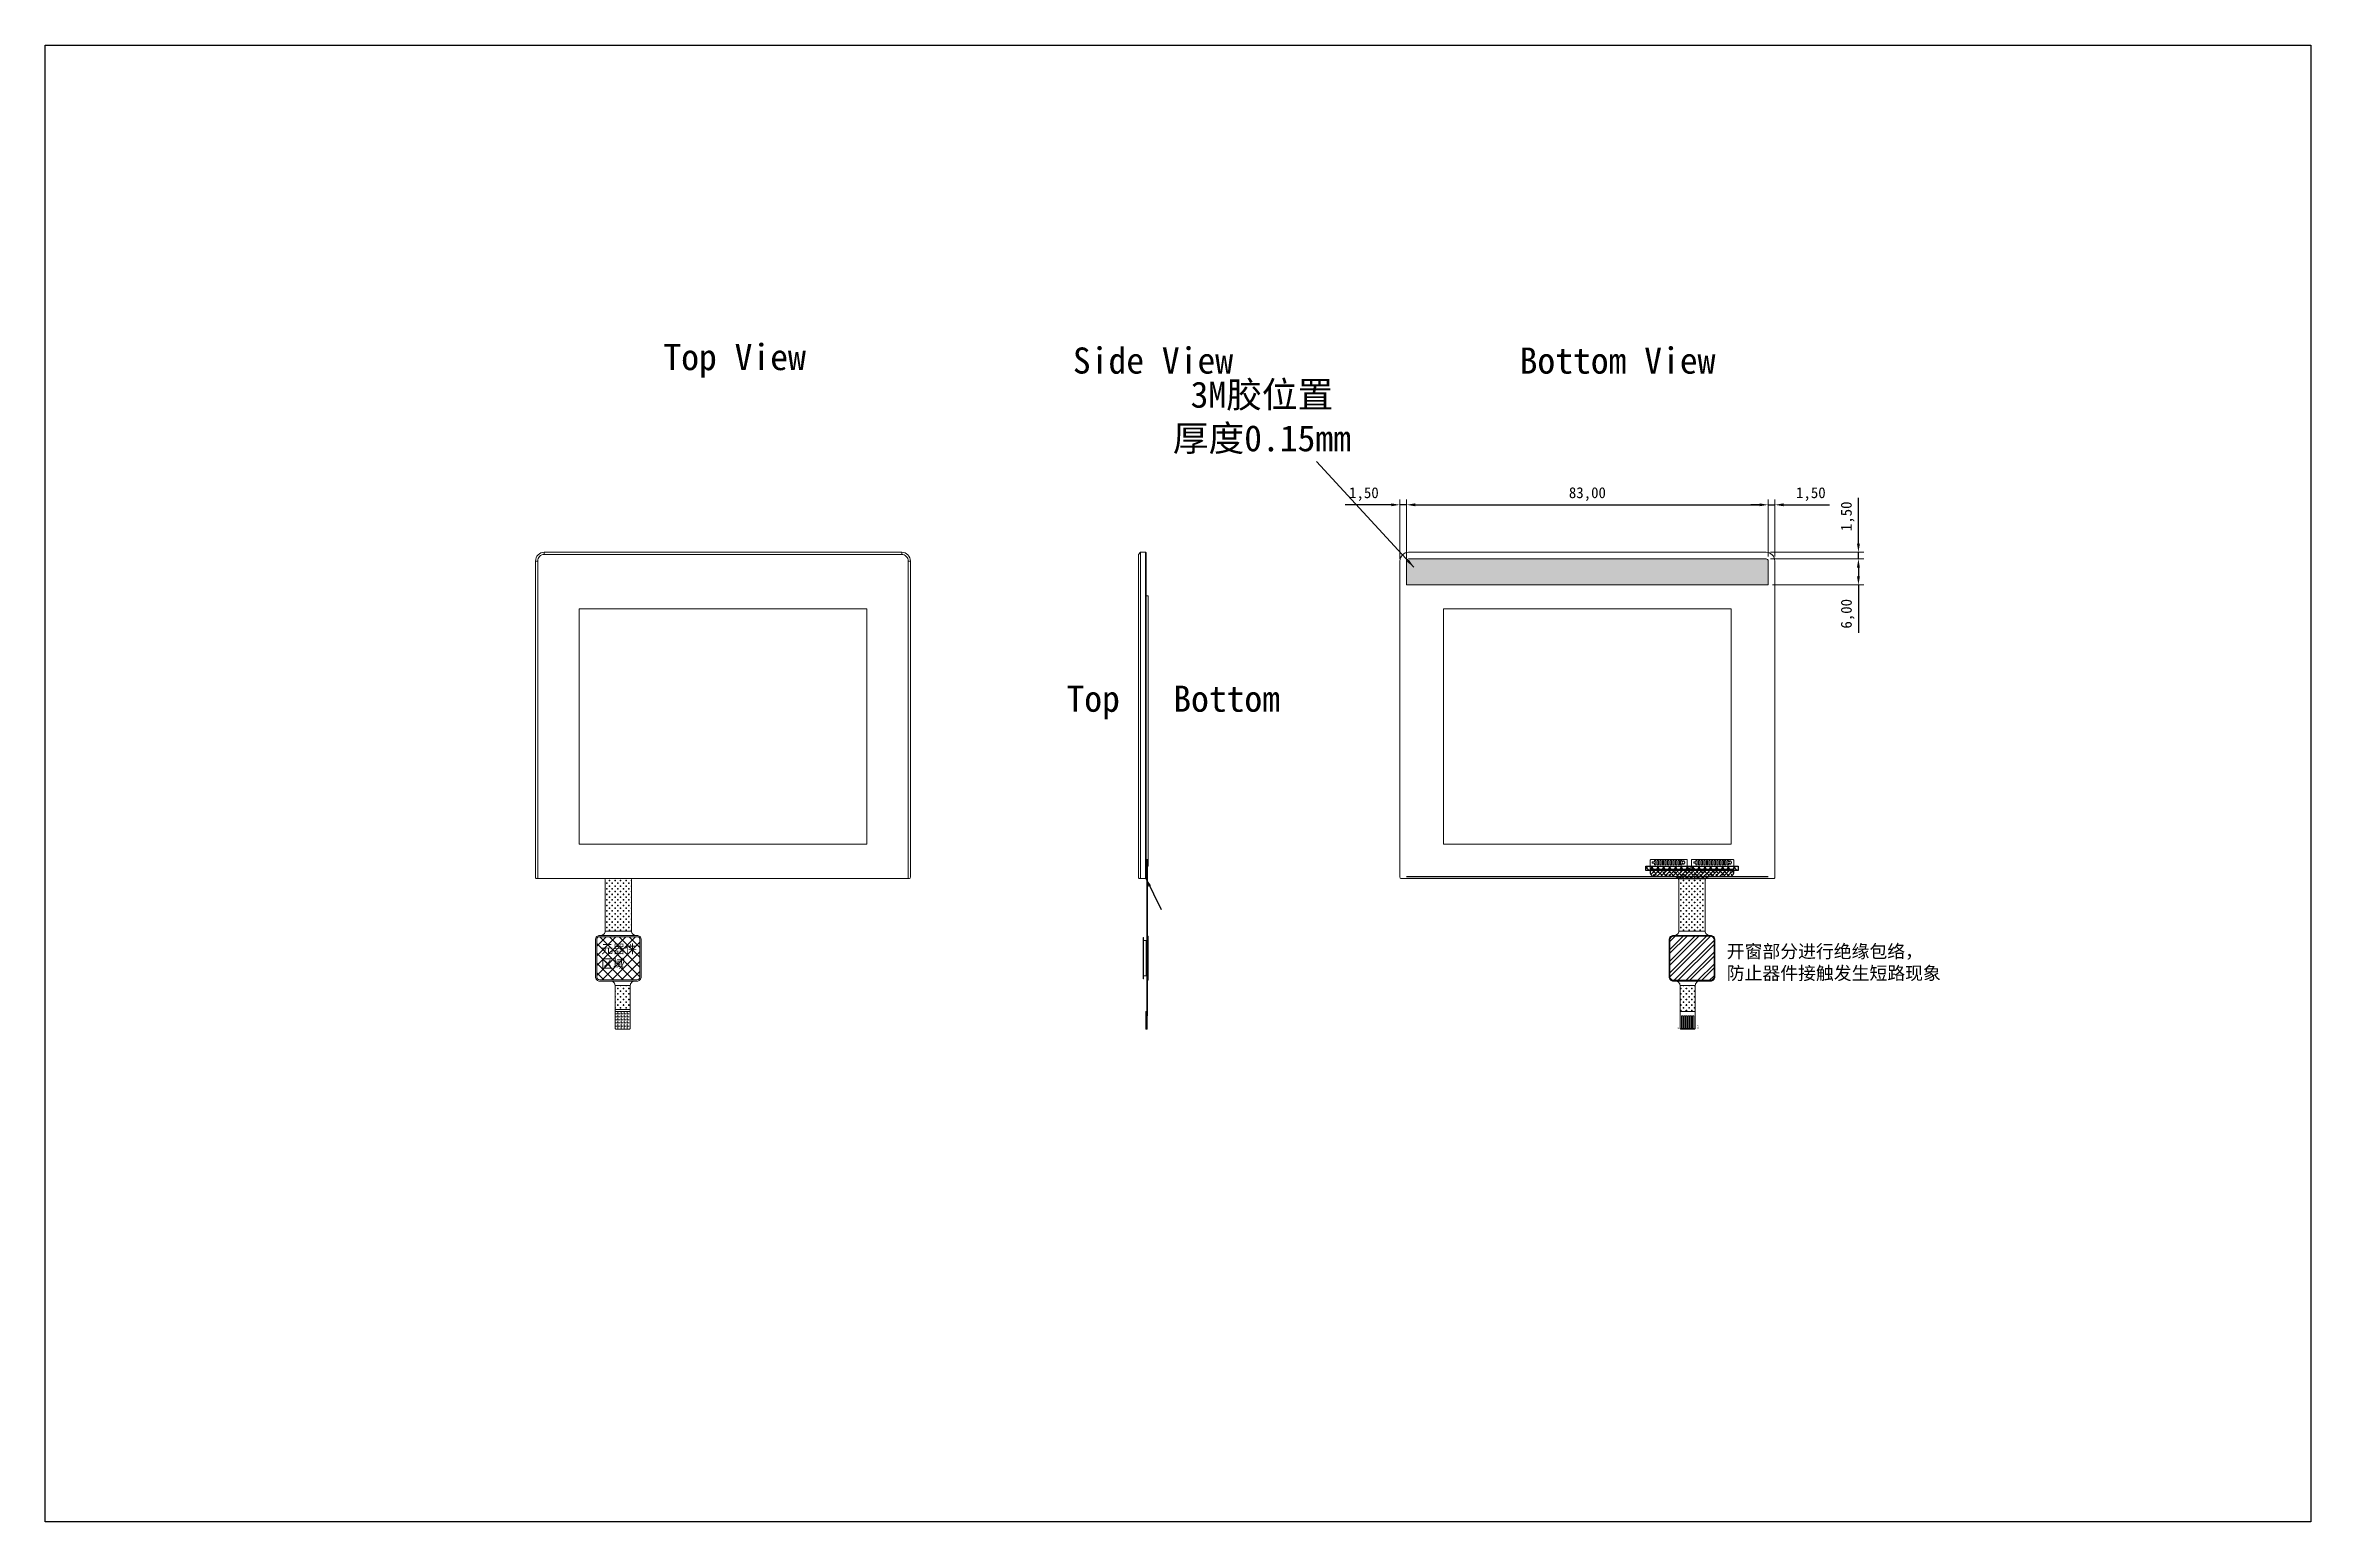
# Model space of a CAD drawing. Header units: millimetres. Extents: x 1922 to 2442, y 2521 to 2860.
import ezdxf

# ---------------------------------------------------------------- set-up
doc = ezdxf.new("R2010")
doc.units = ezdxf.units.MM
for name, color, linetype in [('Adhesive', 2, 'Continuous'), ('Dim', 4, 'Continuous'), ('Mylar', 2, 'Continuous'), ('Sealant', 3, 'Continuous')]:
    doc.layers.add(name, color=color, linetype=linetype)
for name, color, linetype, lineweight in [('Cover Lens', 152, 'Continuous', 0), ('EMI', 5, 'Continuous', 0), ('FPC', 30, 'Continuous', 0), ('FPC Stiffener', 7, 'Continuous', 0), ('Sensor', 6, 'Continuous', 0)]:
    doc.layers.add(name, color=color, linetype=linetype, lineweight=lineweight)
doc.styles.add('宋体', font='宋体.ttf')
doc.styles.add('常规', font='宋体.ttf')
doc.dimstyles.new('DIM', dxfattribs={"dimtxt": 2.5, "dimasz": 2, "dimexe": 1.25, "dimexo": 1, "dimgap": 1, "dimtad": 1, "dimzin": 1, "dimtxsty": '宋体', "dimcen": 2.5, "dimazin": 0, "dimtfac": 1, "dimtmove": 0, "dimatfit": 3, "dimfxl": 0, "dimlwe": 0, "dimarcsym": 0})
pattern_1 = [(0, (-183.58656, -0.919), (0.635, 0.635), [0.3175, -0.9525]), (90, (-183.4278, -1.07774), (-0.635, 0.635), [0.3175, -0.9525])]

# ---------------------------------------------------------------- blocks, each defined once
blk = doc.blocks.new('CG1')
at = {"layer": 'Cover Lens'}
for p, q in [((-42.5, 65), (-43, 65)), ((-41, 66.5), (-41, 67)), ((41, 66.5), (41, 67)), ((42.5, 65), (43, 65))]:
    blk.add_line(p, q, dxfattribs=at)
blk.add_lwpolyline([(-43, -7.6), (-43, 65, -0.414214), (-41, 67), (41, 67, -0.414214), (43, 65), (43, -7.6, -0.414214), (42.7, -7.9), (-42.7, -7.9, -0.414214)], format="xyb", close=True, dxfattribs=at)
blk.add_lwpolyline([(-42.5, -7.9), (-42.5, 65, -0.414214), (-41, 66.5), (41, 66.5, -0.414214), (42.5, 65), (42.5, -7.9)], format="xyb", dxfattribs=at)
blk.add_lwpolyline([(-33, 0), (33, 0), (33, 54), (-33, 54)], close=True, dxfattribs=at)
blk = doc.blocks.new('*D150')
at = {"color": 0, "lineweight": 0, "transparency": 16777216}
for p, q in [((2234.59, 2742.95), (2234.59, 2756.1)), ((2317.59, 2742.95), (2317.59, 2756.1))]:
    blk.add_line(p, q, dxfattribs=at)
at = {"color": 0, "lineweight": -2, "transparency": 16777216}
blk.add_line((2236.59, 2754.85), (2315.59, 2754.85), dxfattribs=at)
at = {"color": 0, "transparency": 16777216}
for points in [[(2236.59, 2755.18), (2236.59, 2754.52), (2234.59, 2754.85)], [(2315.59, 2755.18), (2315.59, 2754.52), (2317.59, 2754.85)]]:
    blk.add_solid(points, dxfattribs=at)
at = {"layer": 'Defpoints', "color": 0, "transparency": 16777216}
for p in [(2317.59, 2754.85), (2234.59, 2741.95), (2317.59, 2741.95)]:
    blk.add_point(p, dxfattribs=at)
at = {"color": 0, "transparency": 16777216, "insert": (2276.09, 2757.31), "char_height": 2.5, "attachment_point": 5, "style": '宋体'}
blk.add_mtext('83,00', dxfattribs=at)
blk = doc.blocks.new('*D151')
at = {"color": 0, "lineweight": -2, "transparency": 16777216}
for p, q in [((2231.09, 2754.85), (2220.56, 2754.85)), ((2234.59, 2754.85), (2233.09, 2754.85)), ((2236.59, 2754.85), (2238.59, 2754.85))]:
    blk.add_line(p, q, dxfattribs=at)
at = {"color": 0, "lineweight": 0, "transparency": 16777216}
for p, q in [((2233.09, 2742.48), (2233.09, 2756.1)), ((2234.59, 2742.48), (2234.59, 2756.1))]:
    blk.add_line(p, q, dxfattribs=at)
at = {"color": 0, "transparency": 16777216}
for points in [[(2231.09, 2755.18), (2231.09, 2754.52), (2233.09, 2754.85)], [(2236.59, 2755.18), (2236.59, 2754.52), (2234.59, 2754.85)]]:
    blk.add_solid(points, dxfattribs=at)
at = {"layer": 'Defpoints', "color": 0, "transparency": 16777216}
for p in [(2233.09, 2754.85), (2233.09, 2741.48), (2234.59, 2741.48)]:
    blk.add_point(p, dxfattribs=at)
at = {"color": 0, "transparency": 16777216, "insert": (2224.82, 2757.31), "char_height": 2.5, "attachment_point": 5, "style": '宋体'}
blk.add_mtext('1,50', dxfattribs=at)
blk = doc.blocks.new('*D152')
at = {"color": 0, "lineweight": -2, "transparency": 16777216}
for p, q in [((2315.59, 2754.85), (2313.59, 2754.85)), ((2317.59, 2754.85), (2319.09, 2754.85)), ((2321.09, 2754.85), (2331.61, 2754.85))]:
    blk.add_line(p, q, dxfattribs=at)
at = {"color": 0, "lineweight": 0, "transparency": 16777216}
for p, q in [((2317.59, 2742.95), (2317.59, 2756.1)), ((2319.09, 2742.95), (2319.09, 2756.1))]:
    blk.add_line(p, q, dxfattribs=at)
at = {"color": 0, "transparency": 16777216}
for points in [[(2315.59, 2755.18), (2315.59, 2754.52), (2317.59, 2754.85)], [(2321.09, 2755.18), (2321.09, 2754.52), (2319.09, 2754.85)]]:
    blk.add_solid(points, dxfattribs=at)
at = {"layer": 'Defpoints', "color": 0, "transparency": 16777216}
for p in [(2319.09, 2754.85), (2317.59, 2741.95), (2319.09, 2741.95)]:
    blk.add_point(p, dxfattribs=at)
at = {"color": 0, "transparency": 16777216, "insert": (2327.35, 2757.31), "char_height": 2.5, "attachment_point": 5, "style": '宋体'}
blk.add_mtext('1,50', dxfattribs=at)
blk = doc.blocks.new('*D153')
at = {"color": 0, "lineweight": -2, "transparency": 16777216}
for p, q in [((2338.26, 2745.95), (2338.26, 2756.48)), ((2338.26, 2742.45), (2338.26, 2743.95)), ((2338.26, 2740.45), (2338.26, 2738.45))]:
    blk.add_line(p, q, dxfattribs=at)
at = {"color": 0, "lineweight": 0, "transparency": 16777216}
for p, q in [((2318.09, 2743.95), (2339.51, 2743.95)), ((2318.09, 2742.45), (2339.51, 2742.45))]:
    blk.add_line(p, q, dxfattribs=at)
at = {"color": 0, "transparency": 16777216}
for points in [[(2337.93, 2745.95), (2338.6, 2745.95), (2338.26, 2743.95)], [(2337.93, 2740.45), (2338.6, 2740.45), (2338.26, 2742.45)]]:
    blk.add_solid(points, dxfattribs=at)
at = {"layer": 'Defpoints', "color": 0, "transparency": 16777216}
for p in [(2317.09, 2743.95), (2338.26, 2743.95), (2317.09, 2742.45)]:
    blk.add_point(p, dxfattribs=at)
at = {"color": 0, "transparency": 16777216, "insert": (2335.8, 2752.21), "char_height": 2.5, "attachment_point": 5, "rotation": 90, "style": '宋体'}
blk.add_mtext('1,50', dxfattribs=at)
blk = doc.blocks.new('*D159')
at = {"color": 0, "lineweight": 0, "transparency": 16777216}
for p, q in [((2318.09, 2742.45), (2339.51, 2742.45)), ((2318.59, 2736.45), (2339.51, 2736.45))]:
    blk.add_line(p, q, dxfattribs=at)
at = {"color": 0, "lineweight": -2, "transparency": 16777216}
for p, q in [((2338.26, 2740.45), (2338.26, 2738.45)), ((2338.26, 2736.45), (2338.26, 2725.46))]:
    blk.add_line(p, q, dxfattribs=at)
at = {"color": 0, "transparency": 16777216}
for points in [[(2337.93, 2740.45), (2338.6, 2740.45), (2338.26, 2742.45)], [(2337.93, 2738.45), (2338.6, 2738.45), (2338.26, 2736.45)]]:
    blk.add_solid(points, dxfattribs=at)
at = {"layer": 'Defpoints', "color": 0, "transparency": 16777216}
for p in [(2317.09, 2742.45), (2338.26, 2742.45), (2317.59, 2736.45)]:
    blk.add_point(p, dxfattribs=at)
at = {"color": 0, "transparency": 16777216, "insert": (2335.8, 2729.84), "char_height": 2.5, "attachment_point": 5, "rotation": 90, "style": '宋体'}
blk.add_mtext('6,00', dxfattribs=at)

msp = doc.modelspace()

# ---------------------------------------------------------------- hatches: boundary and pattern name
h = msp.add_hatch()
h.set_pattern_fill('AR-CONC', color=256, scale=0.01)
h.paths.add_polyline_path([(2317.587, 2741.951, 0.4142136), (2317.087, 2742.451), (2235.087, 2742.451, 0.4142136), (2234.587, 2741.951), (2234.587, 2736.451), (2317.587, 2736.451)])
at = {"layer": 'Adhesive'}
h = msp.add_hatch(dxfattribs=at)
h.set_pattern_fill('ANSI38', color=256, scale=0.2, style=0)
h.set_pattern_definition([(45, (-183.58656, -0.919), (-0.44901281, 0.44901281), []), (135, (-183.58656, -0.919), (-1.34703842, 0.44901281), [1.5875, -0.9525])])
edge = h.paths.add_edge_path()
edge.add_line((2309.687, 2671.151), (2290.487, 2671.151))
edge.add_line((2290.487, 2671.151), (2290.487, 2670.551))
edge.add_arc((2291.487, 2670.551), 1, 180, 270)
edge.add_line((2291.487, 2669.551), (2296.087, 2669.551))
edge.add_arc((2296.087, 2668.551), 0.999, 29.98089, 90.03421, ccw=False)
edge.add_line((2296.953, 2669.051), (2303.221, 2669.051))
edge.add_arc((2304.086, 2668.551), 0.999, 89.96533, 150.01937, ccw=False)
edge.add_line((2304.087, 2669.551), (2308.687, 2669.551))
edge.add_arc((2308.687, 2670.551), 1, 270, 360)
edge.add_line((2309.687, 2670.551), (2309.687, 2671.151))
at = {"layer": 'EMI', "lineweight": 0}
h = msp.add_hatch(dxfattribs=at)
h.set_pattern_fill('CROSS', color=256, scale=0.1, style=0)
h.set_pattern_definition(pattern_1)
h.paths.add_polyline_path([(2056.543, 2644.525), (2056.543, 2639.025), (2053.043, 2639.025), (2053.043, 2644.525)])
edge = h.paths.add_edge_path()
edge.add_line((2050.659, 2669.051), (2056.927, 2669.051))
edge.add_arc((2057.793, 2668.551), 0.999, 150.01911, 180.35919)
edge.add_line((2056.793, 2668.545), (2056.793, 2657.025))
edge.add_line((2056.793, 2657.025), (2050.793, 2657.025))
edge.add_line((2050.793, 2657.025), (2050.793, 2668.545))
edge.add_arc((2049.794, 2668.551), 0.999, 359.64035, 389.98063)
h = msp.add_hatch(dxfattribs=at)
h.set_pattern_fill('CROSS', color=256, scale=0.1, style=0)
h.set_pattern_definition(pattern_1)
h.paths.add_polyline_path([(2297.337, 2644.525), (2297.337, 2638.525), (2300.837, 2638.525), (2300.837, 2644.525)])
edge = h.paths.add_edge_path()
edge.add_line((2309.687, 2670.951), (2290.487, 2670.951))
edge.add_line((2290.487, 2670.951), (2290.487, 2670.551))
edge.add_arc((2291.487, 2670.551), 1, 180, 270)
edge.add_line((2291.487, 2669.551), (2296.087, 2669.551))
edge.add_arc((2296.087, 2668.551), 0.999, -0.35919, 90.03421, ccw=False)
edge.add_line((2297.087, 2668.545), (2297.087, 2657.025))
edge.add_line((2297.087, 2657.025), (2303.087, 2657.025))
edge.add_line((2303.087, 2657.025), (2303.087, 2668.545))
edge.add_arc((2304.086, 2668.551), 0.999, 89.96533, 180.35965, ccw=False)
edge.add_line((2304.087, 2669.551), (2308.687, 2669.551))
edge.add_arc((2308.687, 2670.551), 1, 270, 360)
edge.add_line((2309.687, 2670.551), (2309.687, 2670.951))
at = {"layer": 'FPC', "lineweight": 0}
msp.add_hatch(color=3, dxfattribs=at).paths.add_polyline_path([(2175.003, 2646.725), (2174.903, 2646.725), (2174.903, 2654.825), (2175.003, 2654.825)])
at = {"layer": 'FPC Stiffener', "lineweight": 0}
h = msp.add_hatch(dxfattribs=at)
h.set_pattern_fill('ANSI32', color=256, scale=0.2, style=0)
h.set_pattern_definition([(45, (-183.5866, -0.919), (-1.3470384, 1.3470384), []), (45, (-182.6885, -0.919), (-1.3470384, 1.3470384), [])])
edge = h.paths.add_edge_path()
edge.add_line((2305.137, 2646.525), (2305.137, 2655.025))
edge.add_arc((2304.337, 2655.025), 0.8, 360, 450)
edge.add_line((2304.337, 2655.825), (2295.837, 2655.825))
edge.add_arc((2295.837, 2655.025), 0.8, 90, 180)
edge.add_line((2295.037, 2655.025), (2295.037, 2646.525))
edge.add_arc((2295.837, 2646.525), 0.8, 180, 270)
edge.add_line((2295.837, 2645.725), (2304.337, 2645.725))
edge.add_arc((2304.337, 2646.525), 0.8, 270, 360)
h = msp.add_hatch(dxfattribs=at)
h.set_pattern_fill('ANGLE', color=26, scale=0.1, style=0)
h.set_pattern_definition([(0, (-183.58656, -0.919), (0, 0.6985), [0.508, -0.1905]), (90, (-183.58656, -0.919), (-0.6985, 4e-17), [0.508, -0.1905])])
h.paths.add_polyline_path([(2056.543, 2638.525), (2053.043, 2638.525), (2053.043, 2634.725, 0.4142136), (2053.243, 2634.525), (2056.343, 2634.525, 0.4142136), (2056.543, 2634.725)])
at = {"layer": 'Mylar', "lineweight": 0}
h = msp.add_hatch(dxfattribs=at)
h.set_pattern_fill('ANSI37', color=256, scale=0.5, style=0)
h.set_pattern_definition([(45, (-183.5866, -0.919), (-1.122532, 1.122532), []), (135, (-183.5866, -0.919), (-1.122532, -1.122532), [])])
edge = h.paths.add_edge_path()
edge.add_line((2058.743, 2655.025), (2058.743, 2646.525))
edge.add_arc((2058.043, 2646.525), 0.7, 270, 360, ccw=False)
edge.add_line((2058.043, 2645.825), (2049.543, 2645.825))
edge.add_arc((2049.543, 2646.525), 0.7, 180, 270, ccw=False)
edge.add_line((2048.843, 2646.525), (2048.843, 2655.025))
edge.add_arc((2049.543, 2655.025), 0.7, 90, 180, ccw=False)
edge.add_line((2049.543, 2655.725), (2058.043, 2655.725))
edge.add_arc((2058.043, 2655.025), 0.7, 0, 90, ccw=False)
at = {"layer": 'Sealant'}
h = msp.add_hatch(dxfattribs=at)
h.set_pattern_fill('ANSI37', color=256, scale=0.3, style=0)
h.set_pattern_definition([(45, (-183.5866, -0.919), (-0.6735192, 0.6735192), []), (135, (-183.5866, -0.919), (-0.6735192, -0.6735192), [])])
h.paths.add_polyline_path([(2289.487, 2670.951), (2289.487, 2671.951), (2310.687, 2671.951), (2310.687, 2670.951)])

# ---------------------------------------------------------------- linework, layer by layer
for p, q in [((1922.343, 2860.32), (2442.012, 2860.32)), ((1922.343, 2521.453), (1922.343, 2860.32)), ((2442.012, 2860.32), (2442.012, 2521.453)), ((2442.012, 2521.453), (1922.343, 2521.453))]:
    msp.add_line(p, q)
at = {"color": 2}
msp.add_line((2234.587, 2669.551), (2317.587, 2669.551), dxfattribs=at)
at = {"layer": 'Adhesive'}
msp.add_lwpolyline([(2174.903, 2671.151), (2175.003, 2671.151), (2175.003, 2669.051), (2174.903, 2669.051)], close=True, dxfattribs=at)
msp.add_lwpolyline([(2309.687, 2671.151), (2290.487, 2671.151), (2290.487, 2670.551, 0.4142136), (2291.487, 2669.551), (2296.087, 2669.551, -0.2681985), (2296.953, 2669.051), (2303.221, 2669.051, -0.2682019), (2304.087, 2669.551), (2308.687, 2669.551, 0.4142136), (2309.687, 2670.551)], format="xyb", close=True, dxfattribs=at)
at = {"layer": 'Cover Lens'}
for p, q in [((2173.603, 2743.951), (2173.603, 2669.051)), ((2174.753, 2743.951), (2174.753, 2669.051))]:
    msp.add_line(p, q, dxfattribs=at)
at = {"layer": 'Cover Lens', "color": 2}
for p, q in [((2234.587, 2741.951), (2234.587, 2736.451)), ((2317.087, 2742.451), (2235.087, 2742.451)), ((2317.587, 2736.451), (2317.587, 2741.951)), ((2317.587, 2736.451), (2234.587, 2736.451))]:
    msp.add_line(p, q, dxfattribs=at)
at = {"layer": 'Cover Lens'}
for points in [[(2173.603, 2743.951), (2174.753, 2743.951), (2174.903, 2743.801), (2174.903, 2669.201), (2174.753, 2669.051), (2173.253, 2669.051), (2173.103, 2669.201), (2173.103, 2743.451)], [(2309.087, 2676.951), (2243.087, 2676.951), (2243.087, 2730.951), (2309.087, 2730.951)]]:
    msp.add_lwpolyline(points, close=True, dxfattribs=at)
msp.add_lwpolyline([(2319.087, 2669.351), (2319.087, 2741.951, 0.4142136), (2317.087, 2743.951), (2235.087, 2743.951, 0.4142136), (2233.087, 2741.951), (2233.087, 2669.351, 0.4142136), (2233.387, 2669.051), (2318.787, 2669.051, 0.4142136)], format="xyb", close=True, dxfattribs=at)
at = {"layer": 'Cover Lens', "color": 2}
for centre, start, end in [((2235.087, 2741.951), 90, 180), ((2317.087, 2741.951), 0, 90)]:
    msp.add_arc(centre, 0.5, start, end, dxfattribs=at)
at = {"layer": 'EMI', "lineweight": 0}
msp.add_lwpolyline([(2050.659, 2669.051), (2056.927, 2669.051, 0.1331624), (2056.793, 2668.545), (2056.793, 2657.025), (2050.793, 2657.025), (2050.793, 2668.545, 0.1331632)], format="xyb", close=True, dxfattribs=at)
at = {"layer": 'EMI'}
msp.add_lwpolyline([(2309.687, 2670.951), (2290.487, 2670.951), (2290.487, 2670.551, 0.4142136), (2291.487, 2669.551), (2296.087, 2669.551, -0.416226), (2297.087, 2668.545), (2297.087, 2657.025), (2303.087, 2657.025), (2303.087, 2668.545, -0.4162307), (2304.087, 2669.551), (2308.687, 2669.551, 0.4142136), (2309.687, 2670.551)], format="xyb", close=True, dxfattribs=at)
at = {"layer": 'EMI', "lineweight": 0}
msp.add_lwpolyline([(2056.543, 2644.525), (2056.543, 2639.025), (2053.043, 2639.025), (2053.043, 2644.525)], close=True, dxfattribs=at)
at = {"layer": 'EMI'}
msp.add_lwpolyline([(2297.337, 2644.525), (2297.337, 2638.525), (2300.837, 2638.525), (2300.837, 2644.525)], close=True, dxfattribs=at)
at = {"layer": 'FPC'}
msp.add_line((2056.543, 2638.525), (2053.043, 2638.525), dxfattribs=at)
at = {"layer": 'FPC', "lineweight": 0}
for points in [[(2175.103, 2634.525), (2175.003, 2634.525), (2175.003, 2673.451), (2175.153, 2673.451), (2175.153, 2637.525), (2175.103, 2637.525)], [(2175.153, 2645.725), (2175.353, 2645.725), (2175.353, 2655.825), (2175.153, 2655.825)], [(2174.253, 2646.725), (2174.903, 2646.725), (2174.903, 2654.825), (2174.253, 2654.825)]]:
    msp.add_lwpolyline(points, close=True, dxfattribs=at)
at = {"layer": 'FPC'}
for points in [[(2297.537, 2634.525), (2300.637, 2634.525, 0.4142136), (2300.837, 2634.725), (2300.837, 2644.525, -0.4142136), (2301.837, 2645.525), (2304.337, 2645.525, 0.4142136), (2305.337, 2646.525), (2305.337, 2655.025, 0.4142136), (2304.337, 2656.025), (2304.087, 2656.025, -0.4142136), (2303.087, 2657.025), (2303.087, 2668.545, -0.4162307), (2304.087, 2669.551), (2308.687, 2669.551, 0.4142136), (2309.687, 2670.551), (2309.687, 2673.151, 0.4142136), (2309.387, 2673.451), (2299.975, 2673.451), (2299.975, 2671.921, -1), (2298.975, 2671.921), (2298.975, 2673.451), (2290.787, 2673.451, 0.4142136), (2290.487, 2673.151), (2290.487, 2670.551, 0.4142136), (2291.487, 2669.551), (2296.087, 2669.551, -0.416226), (2297.087, 2668.545), (2297.087, 2657.025, -0.4142136), (2296.087, 2656.025), (2295.837, 2656.025, 0.4142136), (2294.837, 2655.025), (2294.837, 2646.525, 0.4142136), (2295.837, 2645.525), (2296.337, 2645.525, -0.4142136), (2297.337, 2644.525), (2297.337, 2634.725, 0.4142136)], [(2059.043, 2655.025), (2059.043, 2646.525, -0.4142136), (2058.043, 2645.525), (2049.543, 2645.525, -0.4142136), (2048.543, 2646.525), (2048.543, 2655.025, -0.4142136), (2049.543, 2656.025), (2058.043, 2656.025, -0.4142136)], [(2294.837, 2655.025), (2294.837, 2646.525, 0.4142136), (2295.837, 2645.525), (2304.337, 2645.525, 0.4142136), (2305.337, 2646.525), (2305.337, 2655.025, 0.4142136), (2304.337, 2656.025), (2295.837, 2656.025, 0.4142136)]]:
    msp.add_lwpolyline(points, format="xyb", close=True, dxfattribs=at)
at = {"layer": 'FPC', "color": 2}
for points in [[(2291.485, 2672.251), (2291.785, 2672.251), (2291.785, 2673.251), (2291.485, 2673.251), (2291.485, 2672.912), (2290.985, 2672.912), (2290.985, 2672.612), (2291.485, 2672.612)], [(2297.485, 2673.251), (2297.485, 2672.251), (2297.785, 2672.251), (2297.785, 2672.622), (2297.98, 2672.622), (2297.98, 2672.405), (2298.28, 2672.405), (2298.28, 2672.622), (2298.477, 2672.622), (2298.477, 2672.922), (2298.28, 2672.922), (2298.28, 2673.123), (2297.98, 2673.123), (2297.98, 2672.922), (2297.785, 2672.922), (2297.785, 2673.251)], [(2300.975, 2672.251), (2301.275, 2672.251), (2301.275, 2673.251), (2300.975, 2673.251), (2300.975, 2672.912), (2300.475, 2672.912), (2300.475, 2672.612), (2300.975, 2672.612)], [(2308.175, 2673.251), (2308.175, 2672.251), (2308.475, 2672.251), (2308.475, 2672.622), (2308.67, 2672.622), (2308.67, 2672.405), (2308.97, 2672.405), (2308.97, 2672.622), (2309.167, 2672.622), (2309.167, 2672.922), (2308.97, 2672.922), (2308.97, 2673.123), (2308.67, 2673.123), (2308.67, 2672.922), (2308.475, 2672.922), (2308.475, 2673.251)]]:
    msp.add_lwpolyline(points, close=True, dxfattribs=at)
at = {"layer": 'FPC'}
for points in [[(2292.385, 2672.251), (2292.385, 2673.251), (2292.085, 2673.251), (2292.085, 2672.251)], [(2292.985, 2672.251), (2292.985, 2673.251), (2292.685, 2673.251), (2292.685, 2672.251)], [(2293.585, 2672.251), (2293.585, 2673.251), (2293.285, 2673.251), (2293.285, 2672.251)], [(2294.185, 2672.251), (2294.185, 2673.251), (2293.885, 2673.251), (2293.885, 2672.251)], [(2294.785, 2672.251), (2294.785, 2673.251), (2294.485, 2673.251), (2294.485, 2672.251)], [(2295.385, 2672.251), (2295.385, 2673.251), (2295.085, 2673.251), (2295.085, 2672.251)], [(2295.985, 2672.251), (2295.985, 2673.251), (2295.685, 2673.251), (2295.685, 2672.251)], [(2296.585, 2672.251), (2296.585, 2673.251), (2296.285, 2673.251), (2296.285, 2672.251)], [(2297.185, 2672.251), (2297.185, 2673.251), (2296.885, 2673.251), (2296.885, 2672.251)], [(2301.875, 2672.251), (2301.875, 2673.251), (2301.575, 2673.251), (2301.575, 2672.251)], [(2302.475, 2672.251), (2302.475, 2673.251), (2302.175, 2673.251), (2302.175, 2672.251)], [(2303.075, 2672.251), (2303.075, 2673.251), (2302.775, 2673.251), (2302.775, 2672.251)], [(2303.675, 2672.251), (2303.675, 2673.251), (2303.375, 2673.251), (2303.375, 2672.251)], [(2304.275, 2672.251), (2304.275, 2673.251), (2303.975, 2673.251), (2303.975, 2672.251)], [(2304.875, 2672.251), (2304.875, 2673.251), (2304.575, 2673.251), (2304.575, 2672.251)], [(2305.475, 2672.251), (2305.475, 2673.251), (2305.175, 2673.251), (2305.175, 2672.251)], [(2306.075, 2672.251), (2306.075, 2673.251), (2305.775, 2673.251), (2305.775, 2672.251)], [(2306.675, 2672.251), (2306.675, 2673.251), (2306.375, 2673.251), (2306.375, 2672.251)], [(2307.275, 2672.251), (2307.275, 2673.251), (2306.975, 2673.251), (2306.975, 2672.251)], [(2307.875, 2672.251), (2307.875, 2673.251), (2307.575, 2673.251), (2307.575, 2672.251)], [(2297.687, 2634.675), (2297.987, 2634.675), (2297.987, 2637.525), (2297.687, 2637.525)], [(2298.187, 2634.675), (2298.487, 2634.675), (2298.487, 2637.525), (2298.187, 2637.525)], [(2298.687, 2634.675), (2298.987, 2634.675), (2298.987, 2637.525), (2298.687, 2637.525)], [(2299.187, 2634.675), (2299.487, 2634.675), (2299.487, 2637.525), (2299.187, 2637.525)], [(2299.687, 2634.675), (2299.987, 2634.675), (2299.987, 2637.525), (2299.687, 2637.525)], [(2300.187, 2634.675), (2300.487, 2634.675), (2300.487, 2637.525), (2300.187, 2637.525)]]:
    msp.add_lwpolyline(points, close=True, dxfattribs=at)
msp.add_lwpolyline([(2056.927, 2669.051, 0.1331624), (2056.793, 2668.545), (2056.793, 2657.025, 0.4142136), (2057.793, 2656.025), (2058.043, 2656.025, -0.4142136), (2059.043, 2655.025), (2059.043, 2646.525, -0.4142136), (2058.043, 2645.525), (2057.543, 2645.525, 0.4142136), (2056.543, 2644.525), (2056.543, 2634.725, -0.4142136), (2056.343, 2634.525), (2053.243, 2634.525, -0.4142136), (2053.043, 2634.725), (2053.043, 2644.525, 0.4142136), (2052.043, 2645.525), (2049.543, 2645.525, -0.4142136), (2048.543, 2646.525), (2048.543, 2655.025, -0.4142136), (2049.543, 2656.025), (2049.793, 2656.025, 0.4142136), (2050.793, 2657.025), (2050.793, 2668.545, 0.1331632), (2050.659, 2669.051, 0.1331632)], format="xyb", dxfattribs=at)
at = {"layer": 'FPC', "color": 3, "lineweight": 0}
msp.add_lwpolyline([(2175.003, 2646.725), (2174.903, 2646.725), (2174.903, 2654.825), (2175.003, 2654.825)], close=True, dxfattribs=at)
at = {"layer": 'FPC Stiffener', "lineweight": 0}
msp.add_lwpolyline([(2305.137, 2646.525), (2305.137, 2655.025, 0.4142136), (2304.337, 2655.825), (2295.837, 2655.825, 0.4142136), (2295.037, 2655.025), (2295.037, 2646.525, 0.4142136), (2295.837, 2645.725), (2304.337, 2645.725, 0.4142136)], format="xyb", close=True, dxfattribs=at)
at = {"layer": 'FPC Stiffener', "color": 26, "lineweight": 0}
msp.add_lwpolyline([(2175.003, 2634.525), (2174.803, 2634.525), (2174.803, 2638.525), (2175.003, 2638.525)], close=True, dxfattribs=at)
at = {"layer": 'Mylar', "lineweight": 0}
msp.add_lwpolyline([(2058.743, 2655.025), (2058.743, 2646.525, -0.4142136), (2058.043, 2645.825), (2049.543, 2645.825, -0.4142136), (2048.843, 2646.525), (2048.843, 2655.025, -0.4142136), (2049.543, 2655.725), (2058.043, 2655.725, -0.4142136)], format="xyb", close=True, dxfattribs=at)
msp.add_lwpolyline([(2174.203, 2646.025), (2174.253, 2646.025), (2174.253, 2655.525), (2174.203, 2655.525)], close=True, dxfattribs=at)
at = {"layer": 'Sealant'}
msp.add_lwpolyline([(2289.487, 2670.951), (2289.487, 2671.951), (2310.687, 2671.951), (2310.687, 2670.951)], close=True, dxfattribs=at)
at = {"layer": 'Sensor'}
msp.add_lwpolyline([(2174.903, 2733.951), (2175.303, 2733.951), (2175.303, 2671.951), (2174.903, 2671.951)], close=True, dxfattribs=at)

# ---------------------------------------------------------------- block references
at = {"layer": 'Cover Lens'}
msp.add_blockref('CG1', (2077.793, 2676.951), dxfattribs=at)

# ---------------------------------------------------------------- texts
at = {"insert": (2308.056, 2653.854), "char_height": 3, "width": 64.23966, "attachment_point": 1, "style": '宋体'}
msp.add_mtext('开窗部分进行绝缘包络，\\P防止器件接触发生短路现象', dxfattribs=at)
at = {"layer": 'Dim', "style": '常规'}
for p in [(2291.544, 2672.985), (2297.518, 2672.985), (2301.008, 2672.985), (2308.23, 2672.985)]:
    msp.add_text('GND', height=0.2, rotation=270, dxfattribs=at).set_placement(p)
at = {"layer": 'Dim', "color": 1, "style": '宋体'}
for s, p in [('pin6', (2296.832, 2635.421)), ('pin1', (2301.288, 2635.494))]:
    msp.add_text(s, height=0.3, rotation=270, dxfattribs=at).set_placement(p)
at = {"layer": 'Dim', "color": 2, "lineweight": 0, "char_height": 6, "attachment_point": 5, "style": '宋体'}
for s, insert in [('Top View', (2080.467, 2787.906)), ('Side View', (2176.433, 2787.906)), ('Bottom View', (2283.001, 2787.906)), ('Top   Bottom', (2181.091, 2709.494))]:
    msp.add_mtext(s, dxfattribs=dict(at, insert=insert))
at = {"layer": 'Dim', "color": 1, "lineweight": 0, "insert": (2201.425, 2774.811), "char_height": 6, "attachment_point": 5, "style": '宋体'}
msp.add_mtext('3M胶位置\\P厚度0.15mm', dxfattribs=at)
at = {"layer": 'Dim', "insert": (2049.85, 2653.891), "char_height": 2, "attachment_point": 1, "style": '宋体'}
msp.add_mtext_dynamic_manual_height_columns('元器件区域', width=8.35761, gutter_width=12.5, heights=[0], dxfattribs=at)

# ---------------------------------------------------------------- dimensions: what is measured, and where the dimension line sits
for base, p1, p2, picture, middle in [((2233.087, 2754.849), (2234.587, 2741.484), (2233.087, 2741.484), '*D151', (2224.823, 2757.307)), ((2317.587, 2754.849), (2234.587, 2741.951), (2317.587, 2741.951), '*D150', (2276.087, 2757.307)), ((2319.087, 2754.849), (2317.587, 2741.951), (2319.087, 2741.951), '*D152', (2327.351, 2757.307))]:
    dim = msp.add_linear_dim(base=base, p1=p1, p2=p2, dimstyle='DIM')
    dim.commit()
    dim.dimension.update_dxf_attribs({"geometry": picture, "text_midpoint": middle})
dim = msp.add_linear_dim(base=(2338.263, 2743.951), p1=(2317.087, 2742.451), p2=(2317.087, 2743.951), angle=90, dimstyle='DIM')
dim.commit()
dim.dimension.update_dxf_attribs({"geometry": '*D153', "text_midpoint": (2335.805, 2752.215)})
dim = msp.add_linear_dim(base=(2338.263, 2742.451), p1=(2317.587, 2736.451), p2=(2317.087, 2742.451), angle=90, dimstyle='DIM')
dim.commit()
dim.dimension.update_dxf_attribs({"geometry": '*D159', "text_midpoint": (2338.263, 2729.838), "dimtype": 160})

# ---------------------------------------------------------------- leaders
msp.add_leader([(2236.265, 2740.548), (2213.974, 2764.793)], dimstyle='DIM', override={"dimgap": 1, "dimtad": 0})
at = {"layer": 'Dim', "lineweight": 0}
msp.add_leader([(2174.828, 2669.126), (2178.291, 2661.999)], dimstyle='DIM', dxfattribs=at)

doc.saveas('drawing.dxf')
